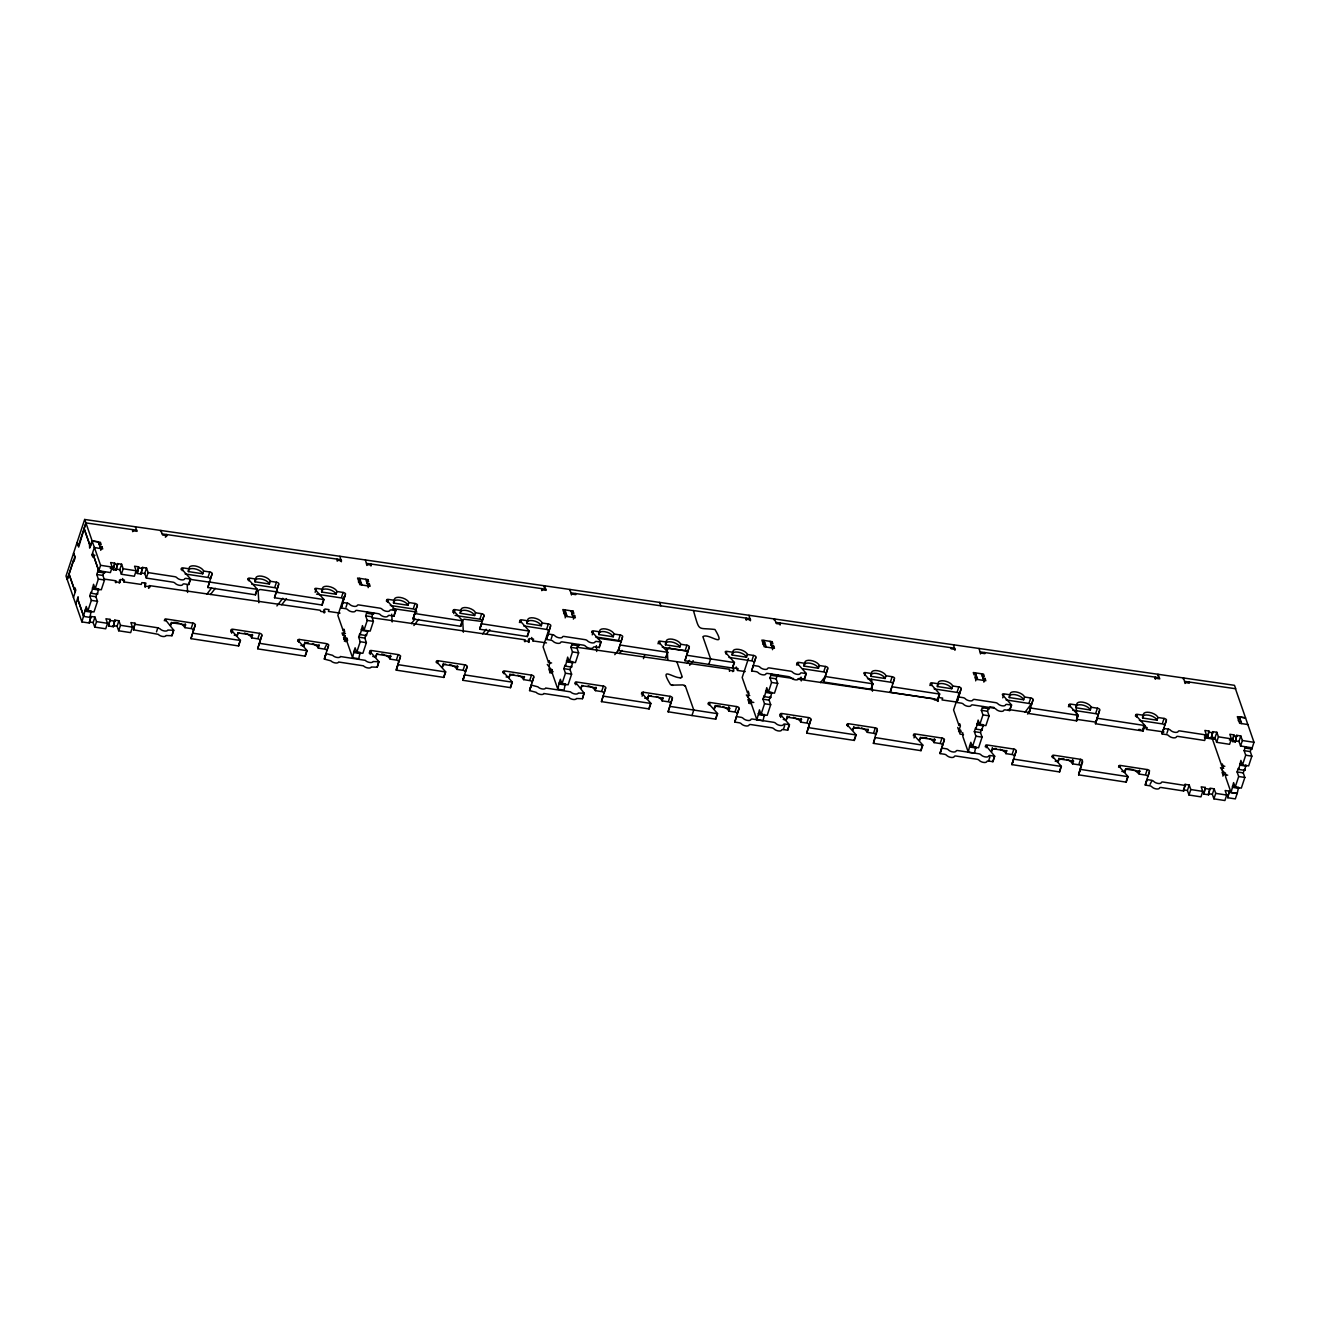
<?xml version="1.0" encoding="UTF-8"?>
<svg xmlns="http://www.w3.org/2000/svg" width="1320" height="1320" viewBox="0 0 1320 1320"><rect width="100%" height="100%" fill="white"/><g stroke="black" fill="none" stroke-linecap="round" stroke-linejoin="round"><path stroke-width="1.5" d="M1148.367 775.137L1149.555 770.781A2.178 1.023 18.2 0 0 1147.591 769.626L1120.168 765.418A2.178 1.023 18.2 0 0 1118.832 766.078L1127.841 776.325A2.178 1.023 18.2 0 1 1128.039 776.671L1126.241 782.149L1078.621 774.856L1082.433 760.106A2.195 1.023 18.2 0 0 1080.552 759.33L1053.871 755.221A2.195 1.023 18.2 0 0 1052.799 755.238L1051.908 756.97M303.93 644.506L303.947 645.909L300.861 645.43M442.497 665.775L442.513 667.161L443.322 664.076A7.573 3.547 18.2 0 1 443.305 663.366M192.935 632.115L195.079 625.482M257.664 648.565L261.756 635.712M278.602 584.595L274.51 597.448A2.178 1.023 18.2 0 0 274.543 597.745L322.162 605.055L323.961 599.577A2.178 1.023 18.2 0 0 323.763 599.247L314.787 589.182A2.178 1.023 18.2 0 1 316.437 588.357L322.591 589.297A7.607 3.564 18.2 0 1 328.399 586.41A7.607 3.564 18.2 0 1 336.963 591.509L343.117 592.449A2.178 1.023 18.2 0 1 345.576 593.901L341.187 607.678A2.178 1.023 18.2 0 0 341.203 607.992L345.543 608.652A2.178 1.023 18.2 0 1 347.341 609.361L348.529 610.401A4.356 2.03 18.2 0 0 355.113 611.408L355.658 610.632A2.178 1.023 18.2 0 1 357.142 610.434L378.114 613.652A2.178 1.023 18.2 0 1 379.929 614.361L381.1 615.4A4.356 2.03 18.2 0 0 387.684 616.407L388.245 615.631A2.178 1.023 18.2 0 1 389.73 615.433L394.053 616.093L395.868 610.615A2.195 1.023 18.2 0 0 395.653 610.269L386.694 600.22A2.178 1.023 18.2 0 1 388.344 599.395L394.498 600.336A7.607 3.564 18.2 0 1 400.29 597.448A7.607 3.564 18.2 0 1 408.87 602.547L415.024 603.487A2.178 1.023 18.2 0 1 417.466 604.939L413.374 617.793M274.543 597.745L278.899 583.671A2.178 1.023 18.2 0 0 276.457 582.219L270.303 581.279A7.607 3.564 18.2 0 0 261.723 576.18A7.607 3.564 18.2 0 0 255.931 579.067L249.777 578.127A2.178 1.023 18.2 0 0 248.111 578.952L247.813 579.86M400.323 656.981L396.231 669.834A2.161 1.006 18.2 0 0 396.264 670.147L443.866 677.44L445.681 671.962A2.178 1.023 18.2 0 0 445.483 671.632L436.507 661.567A2.128 0.99 18.2 0 1 436.507 661.171A2.211 1.039 18.2 0 1 438.19 660.742M396.528 668.91L400.62 656.057L399.366 654.967A2.178 1.023 18.2 0 0 398.178 654.605L371.498 650.512A2.178 1.023 18.2 0 0 370.161 650.628L369.237 653.169M417.169 605.847L413.077 618.701A2.195 1.023 18.2 0 0 413.111 619.014L460.73 626.323L462.528 620.845A2.178 1.023 18.2 0 0 462.33 620.515L453.354 610.451A2.178 1.023 18.2 0 1 455.004 609.625L461.159 610.566A7.607 3.564 18.2 0 1 466.966 607.678A7.607 3.564 18.2 0 1 475.53 612.777L481.684 613.717A2.178 1.023 18.2 0 1 484.143 615.169L479.754 628.93A2.178 1.023 18.2 0 0 479.77 629.244L527.389 636.553L529.188 631.076A2.178 1.023 18.2 0 0 528.99 630.745L520.014 620.68A2.178 1.023 18.2 0 1 521.681 619.856L527.835 620.796A7.607 3.564 18.2 0 1 533.626 617.909A7.607 3.564 18.2 0 1 542.207 623.007L548.361 623.947A2.178 1.023 18.2 0 1 550.803 625.399L546.711 638.253M462.891 680.064L467.296 666.286L466.406 665.395A2.178 1.023 18.2 0 0 464.838 664.834L438.157 660.742M533.659 677.44L529.567 690.294A2.161 1.006 18.2 0 0 529.601 690.607L536.118 692.323A4.356 2.046 18.2 0 0 540.523 694.435A4.356 2.046 18.2 0 0 543.856 693.511L568.706 697.323A4.356 2.046 18.2 0 0 573.094 699.435A4.356 2.046 18.2 0 0 576.444 698.511L582.433 698.709L584.248 693.231L575.388 682.126A2.178 1.023 18.2 0 1 576.724 682.011L603.405 686.103A2.178 1.023 18.2 0 1 604.593 686.466L605.847 687.555L601.458 701.316A2.161 1.006 18.2 0 0 601.491 701.63L649.11 708.939L650.909 703.461A2.178 1.023 18.2 0 0 650.711 703.131L641.735 693.066A2.128 0.99 18.2 0 1 641.735 692.67A2.211 1.039 18.2 0 1 643.417 692.241M532.01 682.737L533.957 676.516A2.178 1.023 18.2 0 0 532.29 675.262L504.834 670.972A2.195 1.023 18.2 0 0 503.167 671.797L502.87 672.721M550.506 626.307L546.414 639.16A2.178 1.023 18.2 0 0 546.447 639.474L550.77 640.134A2.178 1.023 18.2 0 1 552.585 640.86L553.756 641.883A4.356 2.03 18.2 0 0 560.34 642.906L560.901 642.13A2.178 1.023 18.2 0 1 562.386 641.916L583.357 645.15A2.178 1.023 18.2 0 1 585.552 646.206A4.356 2.03 18.2 0 0 589.957 648.318A4.356 2.03 18.2 0 0 593.29 647.394A2.178 1.023 18.2 0 1 594.957 646.915L599.296 647.592L601.095 642.114A2.178 1.023 18.2 0 0 600.897 641.767L591.921 631.719A2.178 1.023 18.2 0 1 593.571 630.894L599.742 631.834A7.607 3.564 18.2 0 1 605.534 628.947A7.607 3.564 18.2 0 1 614.097 634.029L620.251 634.986A2.178 1.023 18.2 0 1 622.71 636.438L618.321 650.199A2.178 1.023 18.2 0 0 618.337 650.512L665.957 657.822L667.755 652.344A2.178 1.023 18.2 0 0 667.557 651.997L658.581 641.949A2.178 1.023 18.2 0 1 660.247 641.124L666.402 642.064A7.607 3.564 18.2 0 1 672.193 639.177A7.607 3.564 18.2 0 1 680.773 644.259L686.928 645.216A2.178 1.023 18.2 0 1 689.37 646.668L685.014 660.742L732.616 668.052L734.432 662.574A2.178 1.023 18.2 0 0 734.233 662.227L725.257 652.179A2.178 1.023 18.2 0 1 726.908 651.354L733.062 652.294A7.607 3.564 18.2 0 1 738.87 649.407A7.607 3.564 18.2 0 1 747.433 654.489L753.588 655.446A2.178 1.023 18.2 0 1 756.046 656.898L751.658 670.659A2.178 1.023 18.2 0 0 751.674 670.972L756.013 671.632A2.178 1.023 18.2 0 1 758.208 672.688A4.356 2.03 18.2 0 0 762.597 674.801A4.356 2.03 18.2 0 0 765.946 673.876A2.178 1.023 18.2 0 1 767.613 673.414L788.584 676.632A2.178 1.023 18.2 0 1 790.779 677.688A4.356 2.03 18.2 0 0 795.184 679.8A4.356 2.03 18.2 0 0 798.534 678.876A2.178 1.023 18.2 0 1 800.201 678.414L804.523 679.074L806.338 673.612A2.178 1.023 18.2 0 0 806.124 673.266L797.164 663.201A2.178 1.023 18.2 0 1 798.814 662.376L804.969 663.333A7.607 3.564 18.2 0 1 810.76 660.445A7.607 3.564 18.2 0 1 819.34 665.528L825.495 666.468A2.178 1.023 18.2 0 1 827.937 667.937L823.581 682.011L871.2 689.304L872.999 683.842A2.178 1.023 18.2 0 0 872.8 683.496L863.824 673.431A2.178 1.023 18.2 0 1 865.474 672.606L871.629 673.563A7.607 3.564 18.2 0 1 877.437 670.676A7.607 3.564 18.2 0 1 886 675.757L892.155 676.698A2.178 1.023 18.2 0 1 894.614 678.166L890.224 691.928A2.178 1.023 18.2 0 0 890.241 692.241L937.86 699.551A2.178 1.023 18.2 0 0 937.662 699.204L939.163 694.634M668.135 711.546L672.226 698.709M689.073 647.576L684.981 660.429A2.178 1.023 18.2 0 0 685.014 660.742M810.793 719.961L806.702 732.814A2.178 1.023 18.2 0 0 806.734 733.128L854.337 740.438L856.152 734.959A2.178 1.023 18.2 0 0 855.954 734.613L846.978 724.564L847.572 723.739A2.195 1.023 18.2 0 1 848.628 723.739L875.308 727.832A2.195 1.023 18.2 0 1 877.222 728.623L873.394 743.358L921.014 750.667L922.812 745.189A2.178 1.023 18.2 0 0 922.614 744.843L913.638 734.794A2.195 1.023 18.2 0 1 914.941 733.92L942.364 738.128A2.161 1.006 18.2 0 1 944.427 739.513M806.734 733.128L811.09 719.053L809.837 717.948A2.195 1.023 18.2 0 0 808.648 717.601L781.968 713.51A2.161 1.006 18.2 0 0 780.417 713.757L779.707 716.149M827.64 668.844L823.548 681.697A2.178 1.023 18.2 0 0 823.581 682.011M944.13 740.421L940.038 753.274A2.178 1.023 18.2 0 0 940.071 753.588L944.394 754.248A2.178 1.023 18.2 0 1 946.589 755.304L947.38 755.997A4.339 2.03 18.2 0 0 953.964 757.004L954.327 756.492A2.178 1.023 18.2 0 1 955.993 756.03L976.965 759.247A2.178 1.023 18.2 0 1 979.176 760.303L979.951 760.996A4.339 2.03 18.2 0 0 986.535 762.003L986.914 761.491A2.178 1.023 18.2 0 1 988.581 761.029L992.904 761.706L994.719 756.228L985.66 745.255A2.161 1.006 18.2 0 1 987.178 744.991L1013.875 749.083A2.195 1.023 18.2 0 1 1015.064 749.446L1016.317 750.552L1011.928 764.313A2.178 1.023 18.2 0 0 1011.961 764.626L1059.58 771.936L1061.379 766.458A2.178 1.023 18.2 0 0 1061.181 766.111L1052.205 756.046M940.335 752.367L944.427 739.513M960.976 689.304L956.884 702.158A2.178 1.023 18.2 0 0 956.918 702.471L961.24 703.131A2.178 1.023 18.2 0 1 963.435 704.187A4.356 2.03 18.2 0 0 967.841 706.299A4.356 2.03 18.2 0 0 971.173 705.375A2.178 1.023 18.2 0 1 972.856 704.913L993.828 708.13A2.178 1.023 18.2 0 1 996.022 709.186A4.356 2.03 18.2 0 0 1000.428 711.298A4.356 2.03 18.2 0 0 1003.761 710.374A2.178 1.023 18.2 0 1 1005.428 709.912L1009.767 710.572L1011.566 705.094A2.178 1.023 18.2 0 0 1011.368 704.764L1002.391 694.699A2.178 1.023 18.2 0 1 1004.041 693.874L1010.212 694.815A7.607 3.564 18.2 0 1 1016.004 691.928A7.607 3.564 18.2 0 1 1024.568 697.026L1030.722 697.966A2.178 1.023 18.2 0 1 1033.18 699.418L1028.792 713.179A2.178 1.023 18.2 0 0 1028.808 713.493L1076.427 720.803L1078.226 715.324A2.178 1.023 18.2 0 0 1078.027 714.994L1069.051 704.929A2.178 1.023 18.2 0 1 1070.718 704.105L1076.872 705.045A7.607 3.564 18.2 0 1 1082.664 702.158A7.607 3.564 18.2 0 1 1091.244 707.256L1097.399 708.196A2.178 1.023 18.2 0 1 1099.841 709.648L1095.748 722.502M957.181 701.233L961.274 688.396A2.178 1.023 18.2 0 0 958.832 686.928L952.677 685.987A7.607 3.564 18.2 0 0 944.097 680.905A7.607 3.564 18.2 0 0 938.305 683.793L932.151 682.836A2.178 1.023 18.2 0 0 930.484 683.661L929.891 685.492M1082.697 761.689L1078.621 774.856M1099.543 710.572L1095.451 723.409A2.178 1.023 18.2 0 0 1095.484 723.723L1143.087 731.033L1144.902 725.554A2.178 1.023 18.2 0 0 1144.704 725.208L1135.728 715.159A2.178 1.023 18.2 0 1 1137.378 714.334L1143.532 715.275A7.607 3.564 18.2 0 1 1149.341 712.387A7.607 3.564 18.2 0 1 1157.904 717.469L1164.058 718.427A2.178 1.023 18.2 0 1 1166.5 719.879L1162.111 733.639A2.178 1.023 18.2 0 0 1162.145 733.953L1166.484 734.63A2.178 1.023 18.2 0 1 1168.282 735.339L1169.47 736.379A4.356 2.03 18.2 0 0 1176.054 737.385L1176.599 736.61A2.178 1.023 18.2 0 1 1178.083 736.411L1204.649 740.487L1206.447 735.009L1204.863 730.438L1208.972 731.082L1207.569 737.698L1211.331 738.276L1212.734 731.659L1216.842 732.286L1218.426 736.84L1216.628 742.318L1229.597 744.315L1231.395 738.837L1229.811 734.266L1233.903 734.91L1232.5 741.527L1235.272 741.939L1236.675 735.322L1240.784 735.949L1242.368 740.52L1240.569 745.998L1252.267 747.862L1251.871 749.083L1245.717 748.143L1245.321 747.005L1244.116 750.651L1245.7 755.205L1242.483 764.973L1248.638 765.913L1251.855 756.162L1250.271 751.591L1251.476 747.945L1251.871 749.083M1149.357 771.903L1145.265 784.756A2.178 1.023 18.2 0 0 1145.298 785.07L1150.248 785.879A2.178 1.023 18.2 0 1 1151.815 786.803L1152.607 787.479A4.356 2.03 18.2 0 0 1156.832 788.981A4.356 2.03 18.2 0 0 1159.554 787.974A2.178 1.023 18.2 0 1 1161.237 787.512L1183.693 790.977L1185.096 784.361L1189.205 784.987L1190.789 789.541L1188.99 795.019L1200.969 796.867L1202.767 791.389L1201.183 786.819L1205.275 787.446L1203.873 794.062L1208.625 794.805L1210.044 788.188L1214.152 788.815L1215.736 793.369L1213.921 798.847L1224.91 800.53L1226.709 795.053L1225.125 790.498L1229.234 791.125L1227.814 797.742L1235.339 798.897L1237.153 793.419L1229.63 792.264M668.135 711.777L691.961 715.522L693.775 710.044L685.393 686.119L682.968 684.915L671.632 685.146A2.178 1.023 18.2 0 1 670.428 684.469C657.525 663.349 676.648 681.4 682.259 676.979L676.83 661.683M1184.914 681.417L1235.751 688.76L1234.464 685.311L84.662 519.469L66 576.064L81.922 621.902L89.447 623.057L90.849 616.44L94.957 617.067L96.541 621.637L94.743 627.115L105.715 628.798L107.531 623.32L105.93 618.75L110.038 619.377L108.636 625.993L113.388 626.736L114.807 620.119L118.899 620.746L120.499 625.301L118.684 630.779L130.663 632.626L132.462 627.148L130.878 622.578L134.987 623.205L133.567 629.821L158.235 634.326A4.356 2.046 18.2 0 0 162.624 636.454A4.356 2.046 18.2 0 0 165.974 635.514L171.963 635.729L173.778 630.25L164.917 619.13A2.178 1.023 18.2 0 1 166.254 619.014L192.935 623.122A2.178 1.023 18.2 0 1 194.123 623.469L195.393 624.574L190.987 638.336A2.161 1.006 18.2 0 0 191.02 638.649L238.639 645.958L240.438 640.481A2.178 1.023 18.2 0 0 240.24 640.134L231.264 630.069A2.128 0.99 18.2 0 1 231.264 629.673A2.211 1.039 18.2 0 1 232.947 629.244L259.611 633.352A2.178 1.023 18.2 0 1 261.178 633.897L262.053 634.804L257.68 648.879L305.299 656.188L307.114 650.711A2.178 1.023 18.2 0 0 306.916 650.364L297.94 640.299A2.195 1.023 18.2 0 1 299.607 639.474M136.653 530.211L85.915 522.902L78.672 547.09L77.072 542.536L78.375 545.869L85.948 522.902L84.662 519.469M73.474 597.514L75.801 590.122L75.009 587.829L74.415 589.66L68.987 574.101M100.518 548.41L98.208 541.761L92.053 540.82L89.644 548.13L89.447 544.021L84.034 528.462M85.915 522.902L92.202 541.068L90.387 546.546L84.1 528.363M75.784 604.164L78.127 596.772L78.309 600.864L83.721 616.423L91.261 617.578M248.111 578.952L257.087 589.017A2.178 1.023 18.2 0 1 257.284 589.347L255.486 594.825L207.867 587.515A2.195 1.023 18.2 0 1 207.85 587.218L212.239 573.441A2.178 1.023 18.2 0 0 209.781 571.989L203.626 571.048A7.607 3.564 18.2 0 0 195.063 565.95A7.607 3.564 18.2 0 0 189.271 568.837L183.1 567.897A2.178 1.023 18.2 0 0 181.45 568.722L190.426 578.787A2.195 1.023 18.2 0 1 190.624 579.117L188.826 584.595L184.487 583.935A2.178 1.023 18.2 0 0 183.001 584.149L182.457 584.909A4.356 2.03 18.2 0 1 175.874 583.902L174.685 582.862A2.178 1.023 18.2 0 0 172.887 582.153L146.322 578.077L148.12 572.599L146.536 568.045L142.428 567.418L141.025 574.035L137.263 573.457L138.666 566.841L134.557 566.197L136.158 570.768L134.343 576.246L121.374 574.249L123.189 568.771L121.605 564.217L117.496 563.59L116.077 570.207L113.322 569.778L114.724 563.161L110.616 562.534L112.216 567.088L110.401 572.566L98.769 570.784L93.357 555.225L92.763 557.057L91.954 554.779L94.363 547.47L92.053 540.82M100.732 550.341L101.921 546.694L99.874 546.381M81.922 621.902L86.246 606.457L87.829 611.028L93.984 611.968L97.499 601.309L95.915 596.755L97.119 593.109L97.515 594.247L91.344 593.307L90.948 592.152L89.743 595.815L91.344 600.369L87.829 611.028M91.344 593.307L93.555 584.281L95.139 588.836L101.293 589.776L104.511 580.008L102.927 575.454L104.131 571.808L104.528 572.946L98.373 572.005L97.977 570.867L101.062 571.329M95.139 588.836L98.356 579.067L96.772 574.514L97.977 570.867M98.373 572.005L100.584 565.307L94.496 547.717M89.892 617.364L91.195 611.061L85.041 610.12M97.515 594.247L98.505 588.868L92.35 587.928M104.528 572.946L104.924 571.725M89.447 623.057L90.849 616.44M94.743 627.115L93.159 622.545L94.957 617.067M113.322 569.778L114.724 563.161M116.077 570.207L117.496 563.59M115.252 582.12L115.698 580.75L103.537 578.985M121.374 574.249L119.79 569.695L121.605 564.217M115.83 582.796L115.698 580.75M132.693 531.679L132.561 529.617M119.196 583.159L120.4 579.513L124.492 580.107L123.882 581.922L141.273 584.43L141.867 582.598L145.959 583.192L144.755 586.856M110.038 619.377L108.636 625.993M113.388 626.736L114.807 620.119M118.684 630.779L117.1 626.224L118.899 620.746M138.666 566.841L137.263 573.457M141.025 574.035L142.428 567.418M146.322 578.077L144.738 573.523L146.536 568.045M160.545 531.564L160.908 530.458L162.64 535.045L166.732 535.639L166.435 536.547M145.497 587.087L144.49 582.731M134.987 623.205L133.567 629.821M148.549 588.357L149.44 585.618L320.248 610.253L320.677 611.391L324.769 611.985L324.472 612.892M165.396 537.223L166.304 534.485L166.732 535.639M149.572 587.664L149.44 585.618M156.486 631.9L157.839 627.792L160.033 628.848A4.356 2.046 18.2 0 0 164.439 630.976A4.356 2.046 18.2 0 0 167.772 630.053L173.778 630.25M164.307 620.763L164.604 619.839M181.154 569.63L181.45 568.722M165.66 620.845L165.957 619.938M182.209 570.636L182.804 568.804M171.418 622.347A7.59 3.547 18.2 0 0 171.517 622.71L170.61 625.449A7.607 3.564 18.2 0 1 179.124 623.238M203.626 571.048L202.736 573.788L188.364 571.577L189.271 568.837M173.267 630.812L171.963 635.729M190.13 579.694L188.628 584.265A2.195 1.023 18.2 0 1 188.826 584.595M193.578 630.053L192.324 628.947A2.178 1.023 18.2 0 0 191.136 628.584L184.965 627.643L185.212 623.766M191.433 627.677L192.935 623.122M208.279 576.559L209.781 571.989M211.942 574.365L210.424 578.919A2.178 1.023 18.2 0 0 207.982 577.467L185.113 573.969M191.02 638.649L192.802 632.857A2.161 1.006 18.2 0 0 192.835 633.171L240.438 640.481M207.867 587.515L209.649 581.74A2.195 1.023 18.2 0 0 209.682 582.054L257.284 589.347M230.67 631.9L231.264 630.069M231.627 633.204L232.617 630.168M248.87 580.866L249.48 579.034M234.201 635.201L237.27 635.679L238.078 632.577M270.303 581.279L269.396 584.017L255.024 581.807L255.931 579.067M239.943 641.041L238.441 645.612A2.178 1.023 18.2 0 1 238.639 645.958M256.789 589.924L255.288 594.495A2.178 1.023 18.2 0 1 255.486 594.825M260.254 640.283L259.363 639.375A2.178 1.023 18.2 0 0 257.796 638.831L251.641 637.873L252.549 635.135A7.623 3.564 18.2 0 0 252.169 634.392M258.093 637.906L259.611 633.352M274.956 586.789L276.457 582.219M297.627 641.223L297.94 640.299M298.683 642.213L299.293 640.398M315.134 592.317L316.14 589.264M303.947 645.909L304.837 643.17A7.623 3.564 18.2 0 1 304.738 642.114M336.963 591.509L336.055 594.247L321.7 592.036L322.591 589.297M306.603 651.271L305.101 655.842A2.178 1.023 18.2 0 1 305.299 656.188M323.466 600.154L321.948 604.725A2.178 1.023 18.2 0 1 322.162 605.055M337.227 561.182L337.095 559.119M323.746 612.661L324.951 609.015L329.026 609.609L328.433 611.424L340.015 613.107M341.319 561.775L339.9 556.281M328.416 645.942L326.914 650.512A2.178 1.023 18.2 0 0 325.248 649.242L318.301 648.104L319.209 645.364A7.623 3.564 18.2 0 0 319.06 645.001M324.769 648.136L327.046 643.764A2.178 1.023 18.2 0 1 328.729 645.034L324.324 658.795A2.161 1.006 18.2 0 0 324.357 659.109L330.891 660.825A4.356 2.046 18.2 0 0 335.28 662.937A4.356 2.046 18.2 0 0 338.629 662.013L363.462 665.824A4.356 2.046 18.2 0 0 367.867 667.937A4.356 2.046 18.2 0 0 371.217 667.012L377.207 667.211L379.005 661.732L369.831 651.337M341.616 597.019L343.117 592.449M344.14 596.426L337.87 615.45L343.299 631.01L343.893 629.178L344.685 631.455L343.48 635.101M324.637 657.888L326.139 653.317A2.161 1.006 18.2 0 0 326.155 653.631L324.357 659.109M341.484 606.755L342.986 602.201A2.178 1.023 18.2 0 0 343.018 602.514L341.203 607.992M345.262 594.825L343.761 599.379A2.178 1.023 18.2 0 0 341.319 597.927L316.536 594.132M345.988 607.283L347.341 603.174A2.178 1.023 18.2 0 1 349.14 603.884L350.328 604.923A4.356 2.03 18.2 0 0 356.911 605.929L357.472 605.154A2.178 1.023 18.2 0 1 358.957 604.956L379.929 608.173A2.178 1.023 18.2 0 1 381.727 608.883L382.915 609.922A4.356 2.03 18.2 0 0 389.499 610.929L390.043 610.154A2.178 1.023 18.2 0 1 391.528 609.956L395.868 610.615M358.413 582.005L359.617 578.358L361.927 585.007M366.877 565.455L365.459 559.977M343.678 639.21L344.883 635.563L342.837 635.25L342.028 632.973L345.46 633.485M344.404 641.305L345.609 637.642L344.883 635.563M345.807 641.751L347.012 638.105L347.193 642.213L352.605 657.772L358.776 658.713L360.079 652.393L353.925 651.453L355.129 647.807L356.713 652.361L362.868 653.301L366.382 642.659L364.798 638.088L366.003 634.441L366.399 635.58L360.228 634.639L359.832 633.501L358.627 637.147L360.228 641.718L356.713 652.361M370.969 566.049L370.837 563.986M366.613 583.275L367.818 579.612L357.555 578.044L358.363 580.321L360.409 580.635M368.148 587.647L369.352 583.985L367.29 583.671M360.228 634.639L362.439 625.614L364.023 630.168L370.177 631.125L373.395 621.357L371.811 616.786L373.015 613.14L373.411 614.279L367.257 613.338L366.861 612.199L365.656 615.846L367.24 620.416L364.023 630.168M352.605 657.772L353.925 651.453M367.257 613.338L367.653 612.117M366.399 635.58L367.785 631.356L361.63 630.399M373.411 614.279L373.808 613.058M386.38 601.128L386.694 600.22M370.194 654.472L371.184 651.42M387.436 602.135L388.047 600.303M372.768 656.469L375.837 656.931L376.745 654.192A7.59 3.547 18.2 0 1 376.645 653.845M408.87 602.547L407.962 605.286L393.591 603.075L394.498 600.336M378.51 662.31L377.207 667.211M395.356 611.193L393.855 615.747A2.195 1.023 18.2 0 1 394.053 616.093M398.822 661.534L397.551 660.445A2.178 1.023 18.2 0 0 396.363 660.082L390.209 659.142L390.456 655.264M396.66 659.175L398.178 654.605M413.523 608.058L415.024 603.487M396.264 670.147L398.062 664.669A2.161 1.006 18.2 0 1 398.029 664.356M413.111 619.014L414.909 613.536A2.195 1.023 18.2 0 1 414.892 613.222M436.21 662.475L436.507 661.567M452.76 612.265L453.354 610.451M437.25 663.481L437.861 661.666M453.701 613.586L454.707 610.533M475.53 612.777L474.622 615.516L460.267 613.305L461.159 610.566M445.17 672.54L443.668 677.111A2.178 1.023 18.2 0 1 443.866 677.44M462.033 621.423L460.515 625.977A2.178 1.023 18.2 0 1 460.73 626.323M466.983 667.211L465.481 671.764L464.607 670.873A2.178 1.023 18.2 0 0 463.039 670.312L456.885 669.372L457.776 666.633L443.421 664.422M463.337 669.405L464.838 664.834M480.183 618.288L481.684 613.717M463.188 679.14L464.706 674.586M480.051 628.023L481.553 623.452A2.178 1.023 18.2 0 0 481.585 623.766L479.77 629.244M483.846 616.077L482.328 620.647A2.178 1.023 18.2 0 0 479.886 619.195L455.103 615.4M462.924 680.378L464.722 674.899L512.341 682.192L510.543 687.67L462.907 680.295M519.42 622.512L520.014 620.68M503.927 673.712L504.52 671.896M520.773 622.594L521.384 620.763M506.105 676.929L509.173 677.391L510.081 674.652A7.623 3.564 18.2 0 1 509.949 673.959M542.207 623.007L541.299 625.746L526.928 623.535L527.835 620.796M524.337 641.124L524.783 639.755L372.289 617.76M524.914 641.817L524.783 639.755M541.778 590.683L541.645 588.637M511.846 682.77L510.345 687.34A2.178 1.023 18.2 0 1 510.543 687.67M528.693 631.653L527.191 636.207A2.178 1.023 18.2 0 1 527.389 636.553M543.972 587.153L544.434 585.783L546.166 590.37L542.074 589.776M528.28 642.163L529.485 638.517L533.577 639.111L532.966 640.926L546.496 642.889M529.006 642.394L528.445 639.193M532.158 681.994A2.178 1.023 18.2 0 0 530.475 680.74L523.545 679.602L524.452 676.863A7.623 3.564 18.2 0 0 524.304 676.5M529.996 679.635L531.514 675.064M546.86 628.518L548.361 623.947M548.757 629.821L543.114 646.932L548.526 662.491L551.611 662.97M529.864 689.37L531.366 684.816A2.161 1.006 18.2 0 0 531.399 685.13L529.601 690.607M546.447 639.474L548.245 633.996A2.178 1.023 18.2 0 1 548.212 633.683M551.215 638.781L552.568 634.672A2.178 1.023 18.2 0 1 554.384 635.382L555.571 636.405A4.356 2.03 18.2 0 0 562.155 637.428L562.699 636.653A2.178 1.023 18.2 0 1 564.184 636.454L585.156 639.672A2.178 1.023 18.2 0 1 587.351 640.728A4.356 2.03 18.2 0 0 591.756 642.84A4.356 2.03 18.2 0 0 595.089 641.916A2.178 1.023 18.2 0 1 596.772 641.454L601.095 642.114M569.63 590.568L569.992 589.479L571.428 594.973M563.64 613.503L564.844 609.856L567.171 616.506M548.526 662.491L549.136 660.677L549.928 662.953L548.724 666.6M565.174 617.875L566.379 614.229L564.316 613.915L565.108 616.192L575.371 617.76L574.58 615.483L572.534 615.169M549.648 672.804L550.852 669.141L547.272 664.455M551.034 673.249L552.238 669.603L552.437 673.712L557.848 689.255L564.003 690.212L565.307 683.892L559.152 682.952L560.356 679.288L561.94 683.859L568.111 684.799L571.61 674.157L570.025 669.587L571.23 665.94L571.626 667.078L565.471 666.138L565.076 664.999L563.871 668.646L565.455 673.2L561.94 683.859M571.857 614.757L573.062 611.111L562.798 609.543L563.59 611.82L565.636 612.134M573.375 619.13L574.58 615.483M565.471 666.138L567.666 657.112L569.266 661.666L575.421 662.607L578.639 652.856L577.054 648.285L578.259 644.638L578.655 645.777L572.484 644.837L572.088 643.698L570.884 647.344L572.484 651.898L569.266 661.666M557.848 689.255L559.152 682.952M572.484 644.837L572.896 643.615M571.626 667.078L572.632 661.699L566.462 660.759M578.655 645.777L579.051 644.556M574.761 683.743L575.074 682.836M591.624 632.626L591.921 631.719M575.817 684.75L576.428 682.918M592.267 634.837L593.274 631.802M581.889 685.344A7.59 3.547 18.2 0 0 581.988 685.69L581.081 688.429A7.607 3.564 18.2 0 1 581.064 687.043M614.097 634.029L613.206 636.768L598.834 634.573L599.742 631.834M583.737 693.808L582.433 698.709M600.6 642.691L599.098 647.245A2.178 1.023 18.2 0 1 599.296 647.592M605.55 688.462L604.048 693.033L602.794 691.944A2.178 1.023 18.2 0 0 601.606 691.581L595.435 690.64L595.98 687.159M601.904 690.673L603.405 686.103M618.75 639.54L620.251 634.986M601.491 701.63L603.273 695.838A2.161 1.006 18.2 0 0 603.289 696.152L650.909 703.461M618.337 650.512L620.119 644.721A2.178 1.023 18.2 0 0 620.153 645.034L667.755 652.344M622.413 637.345L620.895 641.916A2.178 1.023 18.2 0 0 618.453 640.464L595.584 636.949M643.451 658.647L644.688 654.868M641.438 693.973L641.735 693.066M657.987 643.764L658.581 641.949M642.097 696.201L643.087 693.148M659.34 643.863L659.951 642.031M644.671 698.181L647.74 698.659L648.549 695.574A7.573 3.547 18.2 0 1 648.549 694.864M680.773 644.259L679.866 646.998L665.494 644.803L666.402 642.064M650.413 704.038L648.912 708.609A2.178 1.023 18.2 0 1 649.11 708.939M667.26 652.921L665.759 657.476A2.178 1.023 18.2 0 1 665.957 657.822M670.725 703.263L669.834 702.372A2.178 1.023 18.2 0 0 668.266 701.811L662.112 700.87L663.019 698.131L648.648 695.92M668.563 700.904L670.082 696.333A2.178 1.023 18.2 0 1 671.649 696.894L672.523 697.785L668.151 711.86M685.427 649.77L686.928 645.216M708.823 664.389L710.622 658.911L702.884 636.702C708.246 632.247 727.369 650.183 714.962 629.491C696.828 627.346 700.029 632.643 693.412 610.516M708.097 704.203L708.411 703.296A2.195 1.023 18.2 0 1 709.714 702.421L737.121 706.645A2.161 1.006 18.2 0 1 739.183 708.015L734.794 721.776A2.178 1.023 18.2 0 0 734.827 722.089L739.15 722.766A2.178 1.023 18.2 0 1 741.361 723.822L742.137 724.498A4.339 2.03 18.2 0 0 748.72 725.521L749.1 725.01A2.178 1.023 18.2 0 1 750.766 724.548L771.738 727.765A2.178 1.023 18.2 0 1 773.933 728.821L774.724 729.498A4.339 2.03 18.2 0 0 781.308 730.521L781.671 730.01A2.178 1.023 18.2 0 1 783.354 729.547L787.677 730.207L789.476 724.73L780.302 714.334M709.154 705.21L709.764 703.379M726.016 654.093L726.611 652.261M715.176 705.441A7.656 3.58 18.2 0 0 715.308 706.15L714.417 708.889A7.607 3.564 18.2 0 1 716.496 706.052L720.208 706.002M747.433 654.489L746.526 657.228L732.171 655.034L733.062 652.294M745.734 619.509L746.179 618.139L746.311 620.185M729.465 671.319L729.333 669.256L576.889 647.262M717.073 714.268L715.572 718.839A2.178 1.023 18.2 0 1 715.77 719.169L691.961 715.522M733.936 663.152L732.418 667.706A2.178 1.023 18.2 0 1 732.616 668.052M715.77 719.169L717.585 713.691A2.178 1.023 18.2 0 0 717.387 713.361L708.411 703.296M732.814 671.665L734.019 668.019L738.111 668.613L737.517 670.444L745.239 671.55M750.404 620.779L748.985 615.285M738.886 708.939L737.385 713.493A2.161 1.006 18.2 0 0 735.322 712.123L728.772 711.101L729.679 708.361A7.656 3.58 18.2 0 0 729.531 707.998M748.457 658.465L742.186 677.49L747.598 693.049L748.209 691.218L749.001 693.495L747.796 697.158M735.24 711.134L736.741 706.563M752.087 660L753.588 655.446M755.733 657.805L754.231 662.376A2.178 1.023 18.2 0 0 751.789 660.924L728.92 657.409M734.827 722.089L736.61 716.298A2.178 1.023 18.2 0 0 736.626 716.611L740.965 717.288A2.178 1.023 18.2 0 1 743.16 718.344L743.952 719.02A4.339 2.03 18.2 0 0 750.535 720.043L750.898 719.532A2.178 1.023 18.2 0 1 752.565 719.07L773.536 722.287A2.178 1.023 18.2 0 1 775.747 723.343L776.523 724.02A4.339 2.03 18.2 0 0 783.106 725.043L783.486 724.531A2.178 1.023 18.2 0 1 785.153 724.069L789.476 724.73M751.674 670.972L753.456 665.181A2.178 1.023 18.2 0 0 753.489 665.494L757.812 666.154A2.178 1.023 18.2 0 1 760.006 667.211A4.356 2.03 18.2 0 0 764.412 669.322A4.356 2.03 18.2 0 0 767.745 668.398A2.178 1.023 18.2 0 1 769.428 667.937L790.399 671.154A2.178 1.023 18.2 0 1 792.594 672.21A4.356 2.03 18.2 0 0 796.999 674.322A4.356 2.03 18.2 0 0 800.332 673.398A2.178 1.023 18.2 0 1 801.999 672.936L806.338 673.612M762.729 644.061L763.933 640.398L766.243 647.047M774.18 620.07L774.543 618.981L776.275 623.552L780.351 624.145L780.054 625.053M748.72 703.345L749.925 699.699L746.344 695.013L749.777 695.541M750.106 703.791L751.311 700.144L751.509 704.253L756.921 719.812L763.076 720.753L764.395 714.433M770.929 645.315L772.134 641.668L761.871 640.084L762.663 642.361L764.726 642.675M772.464 649.688L773.652 646.024L771.606 645.711M756.921 719.812L759.445 709.846L761.029 714.4L767.184 715.341L770.698 704.698L769.098 700.144L770.303 696.481L770.698 697.62L764.544 696.679L764.148 695.541L762.943 699.188L764.544 703.758L761.029 714.4M764.544 696.679L766.755 687.654L768.339 692.224L774.493 693.165L777.711 683.397L776.127 678.843L777.332 675.18L777.727 676.318L771.573 675.378L771.177 674.239L769.972 677.886L771.557 682.457L768.339 692.224M771.573 675.378L771.969 674.157M770.698 697.62L771.705 692.257M777.727 676.318L778.123 675.114M796.554 665.033L797.164 663.201M780.664 717.453L781.654 714.417M797.907 665.115L798.517 663.3M783.354 729.547L784.707 725.439M783.238 719.449L786.308 719.928L787.215 717.189A7.623 3.564 18.2 0 1 787.116 716.133M819.34 665.528L818.433 668.266L804.061 666.072L804.969 663.333M788.981 725.307L787.677 730.207M805.827 674.173L804.326 678.744A2.178 1.023 18.2 0 1 804.523 679.074M809.292 724.531L808.021 723.426A2.195 1.023 18.2 0 0 806.833 723.079L800.679 722.122L801.421 719.02A7.623 3.564 18.2 0 0 801.24 718.658M807.13 722.155L808.648 717.601M823.993 671.038L825.495 666.468M846.681 725.472L846.978 724.564M847.72 726.478L848.331 724.647M864.583 675.345L865.178 673.53M853.743 726.709A7.639 3.58 18.2 0 0 853.793 727.056L852.984 730.158A7.557 3.531 18.2 0 1 853.397 728.145L858.775 727.27M886 675.757L885.093 678.496L870.738 676.302L871.629 673.563M855.641 735.537L854.139 740.091A2.178 1.023 18.2 0 1 854.337 740.438M872.503 684.404L870.986 688.974A2.178 1.023 18.2 0 1 871.2 689.304M877.453 730.191L875.952 734.761L875.407 734.085A2.195 1.023 18.2 0 0 873.51 733.309L867.355 732.352L868.246 729.63A7.639 3.58 18.2 0 0 868.131 729.267M873.807 732.385L875.308 727.832M890.653 681.268L892.155 676.698M894.316 679.074L892.798 683.644A2.178 1.023 18.2 0 0 890.356 682.176L867.487 678.678M873.394 743.358L875.176 737.566L922.812 745.189M890.241 692.241L892.023 686.449A2.178 1.023 18.2 0 0 892.056 686.763L939.659 694.072L937.365 701.184M913.341 735.702L913.638 734.794M913.984 737.913L914.991 734.877M931.243 685.575L931.837 683.76M920.452 737.286A7.656 3.58 18.2 0 0 920.551 737.649L919.644 740.388A7.607 3.564 18.2 0 1 921.739 737.55L926.772 737.764M952.677 685.987L951.769 688.726L937.398 686.532L938.305 683.793M922.317 745.767L920.816 750.321A2.178 1.023 18.2 0 1 921.014 750.667M938.091 701.415L937.959 699.352M954.938 650.281L953.518 644.787M942.612 744.975A2.161 1.006 18.2 0 0 940.549 743.606L934.016 742.599L934.923 739.86A7.656 3.58 18.2 0 0 934.329 738.721M940.467 742.615L941.985 738.061M957.33 691.498L958.832 686.928M959.227 692.818L953.584 709.929L958.996 725.488L959.607 723.657L960.399 725.934L958.584 731.412M940.071 753.588L941.87 748.11A2.178 1.023 18.2 0 1 941.836 747.796M956.918 702.471L958.716 696.993A2.178 1.023 18.2 0 1 958.683 696.679M980.512 653.977L979.077 648.483M975.645 680.856L976.849 677.209L974.787 676.896L975.579 679.173L985.842 680.757L985.05 678.463L983.004 678.15M983.845 682.126L985.05 678.463M969.622 745.932L975.777 746.872L974.473 753.192L968.319 752.251L969.622 745.932L970.827 742.285L972.411 746.839L978.582 747.78L982.08 737.137L980.496 732.583L981.701 728.92L982.096 730.059L975.942 729.118L975.546 727.98L974.341 731.626L975.925 736.197L972.411 746.839M975.942 729.118L978.136 720.093L979.737 724.663L985.891 725.604L989.109 715.836L987.525 711.282L988.73 707.619L989.125 708.757L982.954 707.817L982.558 706.678L981.354 710.325L982.954 714.895L979.737 724.663M982.954 707.817L983.367 706.596M982.096 730.059L983.103 724.696L976.932 723.756M989.125 708.757L989.522 707.553M985.231 746.74L985.545 745.816M986.287 747.731L986.898 745.915M1002.738 697.834L1003.745 694.782M992.343 747.631A7.623 3.564 18.2 0 0 992.442 748.688L991.551 751.427L992.673 748.918L996.055 748.39M1024.568 697.026L1023.66 699.765L1009.305 697.554L1010.212 694.815M988.581 761.029L989.934 756.921M994.224 756.789L992.904 761.706M1011.07 705.672L1009.569 710.242A2.178 1.023 18.2 0 1 1009.767 710.572M1016.02 751.459L1014.519 756.03L1013.265 754.924A2.195 1.023 18.2 0 0 1012.077 754.561L1005.906 753.621L1006.665 750.519M1012.374 753.654L1013.875 749.083M1029.22 702.537L1030.722 697.966M1012.242 763.389L1013.743 758.835A2.178 1.023 18.2 0 0 1013.76 759.148L1011.961 764.626M1029.089 712.272L1030.59 707.702A2.178 1.023 18.2 0 0 1030.623 708.015L1028.808 713.493M1032.883 700.342L1031.366 704.896A2.178 1.023 18.2 0 0 1028.924 703.444L1006.054 699.93M1068.457 706.761L1069.051 704.929M1052.964 757.96L1053.558 756.145M1069.811 706.843L1070.421 705.012M1055.142 761.178L1058.211 761.656L1059.02 758.554A7.639 3.58 18.2 0 1 1058.986 758.208M1091.244 707.256L1090.336 709.995L1075.965 707.784L1076.872 705.045M1060.884 767.019L1059.382 771.589A2.178 1.023 18.2 0 1 1059.58 771.936M1077.73 715.902L1076.229 720.472A2.178 1.023 18.2 0 1 1076.427 720.803M1080.651 765.583A2.195 1.023 18.2 0 0 1078.737 764.791L1072.582 763.851L1073.49 761.112A7.639 3.58 18.2 0 0 1072.5 759.577M1079.034 763.884L1080.552 759.33M1095.897 712.767L1097.399 708.196M1078.902 773.619L1080.403 769.065M1095.484 723.723L1097.283 718.245A2.178 1.023 18.2 0 1 1097.25 717.932M1118.568 767.184L1118.865 766.277M1135.414 716.067L1135.728 715.159M1119.921 767.283L1120.234 766.359M1136.47 717.073L1137.081 715.242M1154.818 678.513L1155.264 677.143L1155.396 679.206M1121.802 771.391L1124.888 771.87L1125.696 768.784M1157.904 717.469L1156.996 720.208L1142.625 718.014L1143.532 715.275M1157.607 675.675L1158.053 674.305L1159.785 678.876L1155.693 678.282M1127.544 777.249L1126.043 781.803A2.178 1.023 18.2 0 1 1126.241 782.149M1144.39 726.132L1142.889 730.686A2.178 1.023 18.2 0 1 1143.087 731.033M1163.976 731.957L1146.601 729.448L1147.195 727.617L1143.103 727.023M1147.855 776.473L1147.74 776.259A2.178 1.023 18.2 0 0 1145.776 775.104L1139.243 774.081L1139.49 770.203M1145.71 774.114L1147.212 769.543M1162.557 722.981L1164.058 718.427M1145.562 783.849L1147.08 779.279A2.178 1.023 18.2 0 0 1147.097 779.592L1145.298 785.07M1162.425 732.732L1163.926 728.161A2.178 1.023 18.2 0 0 1163.943 728.475L1162.145 733.953M1166.203 720.786L1164.702 725.356A2.178 1.023 18.2 0 0 1162.26 723.904L1139.391 720.39M1183.264 679.074L1183.628 677.985L1185.046 683.48M1150.066 784.361L1152.046 780.4A2.178 1.023 18.2 0 1 1153.63 781.324L1154.422 782.001A4.356 2.03 18.2 0 0 1158.63 783.502A4.356 2.03 18.2 0 0 1161.369 782.512A2.178 1.023 18.2 0 1 1163.035 782.034L1185.492 785.499M1166.929 733.26L1168.282 729.152A2.178 1.023 18.2 0 1 1170.081 729.861L1171.269 730.9A4.356 2.03 18.2 0 0 1177.852 731.907L1178.414 731.131A2.178 1.023 18.2 0 1 1179.899 730.933L1206.447 735.009M1183.693 790.977L1185.096 784.361M1188.99 795.019L1187.406 790.465L1189.205 784.987M1207.569 737.698L1208.972 731.082M1211.331 738.276L1212.734 731.659M1216.628 742.318L1215.027 737.764L1216.842 732.286M1205.275 787.446L1203.873 794.062M1208.625 794.805L1209.433 790.004M1213.921 798.847L1212.337 794.293L1214.152 788.815M1224.828 766.277L1221.743 765.798L1222.353 763.983L1223.145 766.26L1221.94 769.906M1238.193 720.621L1239.397 716.958L1245.552 717.898L1254 742.302L1252.201 747.78M1232.5 741.527L1233.903 734.91M1222.864 776.111L1224.069 772.447L1220.488 767.761L1223.772 768.273M1235.272 741.939L1236.675 735.322M1240.569 745.998L1238.985 741.428L1240.784 735.949M1229.234 791.125L1227.814 797.742M1238.539 787.198L1237.219 793.518L1231.065 792.561L1233.589 782.611L1235.173 787.165L1241.328 788.106L1244.842 777.463L1243.242 772.893L1244.447 769.246L1244.842 770.385L1238.688 769.444L1238.292 768.306L1237.087 771.952L1238.688 776.506L1235.173 787.165M1238.688 769.444L1240.899 760.419L1242.483 764.973M1245.717 748.143L1246.113 746.922M1244.842 770.385L1245.849 765.006M206.893 594.132L211.612 587.961M210.54 594.479L215.259 588.324M276.92 605.946L282.81 598.24M281.754 604.758L286.473 598.587M411.427 623.634L414.975 619.014M413.902 625.531L418.621 619.361M482.641 633.897L486.172 629.277M486.288 634.26L489.819 629.64M614.79 654.67L619.509 648.516M619.624 653.499L621.984 650.413M687.176 663.415L689.535 660.33M689.65 665.296L693.198 660.677M820.512 682.638L825.231 676.483M1025.062 712.14L1032.124 702.9M1027.537 714.037L1029.88 710.968M1125.3 769.873L1128.138 768.867M392.502 609.114L392.914 608.933A2.128 1.766 -20.7 0 1 394.119 608.784L416.922 612.084M789.558 716.909L786.72 717.915L786.308 719.928M673.052 685.41L671.632 685.146M1064.003 758.769L1058.623 759.643A7.557 3.531 18.2 0 0 1058.211 761.656M1129.392 768.851L1133.418 769.676M680.955 677.837L679.998 677.671M162.212 533.907L341.187 559.713M366.762 563.409L545.737 589.215M571.296 592.911L750.271 618.717M775.83 622.413L954.805 648.236M980.38 651.915L1159.356 677.737M132.99 530.772L137.082 531.349L135.35 526.779M337.524 560.274L341.616 560.868M367.191 564.547L371.266 565.141M571.725 594.049L575.817 594.643L575.388 593.505M746.608 619.278L750.701 619.872M955.251 649.374L951.159 648.78L950.73 647.641M980.809 653.053L984.901 653.647L984.472 652.509M1185.36 682.572L1189.436 683.149L1189.006 682.011M189.585 579.282L210.474 582.302M277.876 592.02L260.799 589.562A2.128 1.766 -20.7 0 0 259.578 589.693A2.161 1.782 -20.7 0 0 258.505 590.436A2.195 1.815 -20.7 0 0 258.142 591.096L258.835 602.729M482.427 621.522L464.112 619.195A2.145 1.766 -20.7 0 0 463.056 619.938A2.195 1.815 -20.7 0 0 462.677 620.598L463.369 632.231M621.456 641.586L598.669 638.303A2.112 1.749 -20.7 0 0 597.448 638.434M686.961 651.024L669.867 648.565A2.178 1.798 -20.7 0 0 667.227 650.1L667.804 659.802M938.57 697.521L942.661 698.115L942.051 699.946L955.581 701.893M777.315 676.17L793.567 678.529M797.643 679.107L933.867 698.759L934.296 699.913L938.388 700.491M989.983 706.86L994.043 707.438M1008.282 709.5L1028.61 712.42M1077.417 719.466L1095.716 722.106M1204.45 737.797L1214.548 739.249M116.143 581.889L120.219 582.483L119.361 580.189M145.794 586.163L149.886 586.756M525.212 640.893L529.303 641.487M729.762 670.395L733.854 670.989L733.425 669.851M1138.847 729.415L1140.892 729.712M366.564 581.576L368.626 581.905L367.818 579.612M571.808 613.074L573.854 613.387L573.062 611.111M770.88 643.632L772.926 643.945L772.134 641.668M976.107 675.114L974.061 674.801L973.269 672.523L983.532 674.107L984.324 676.385L982.278 676.071M92.202 541.068L100.403 542.322L101.194 544.615L99.148 544.285M361.135 582.731L359.089 582.417L359.882 584.694L370.144 586.261L369.352 583.985M765.452 644.77L763.405 644.457L764.197 646.734L774.46 648.318L773.652 646.024M1240.173 719.235L1238.127 718.921L1237.335 716.644L1245.552 717.898L1235.438 688.71M1240.899 721.331L1238.853 721.017L1239.645 723.294L1247.862 724.548M94.363 547.47L102.729 548.971L101.921 546.694M91.954 554.779L95.04 555.241M251.773 584.199L274.642 587.697A2.178 1.023 18.2 0 1 277.101 589.149M390.34 605.451L413.209 608.965A2.178 1.023 18.2 0 1 415.668 610.417M523.677 625.911L546.546 629.426A2.178 1.023 18.2 0 1 549.005 630.878M662.244 647.179L685.113 650.694A2.178 1.023 18.2 0 1 687.571 652.146M802.725 668.729L823.68 671.946A2.178 1.023 18.2 0 1 826.138 673.414M934.147 688.908L957.016 692.406A2.178 1.023 18.2 0 1 959.475 693.874M1072.715 710.16L1095.583 713.674A2.178 1.023 18.2 0 1 1098.042 715.126M115.12 564.3L117.892 564.729M139.062 567.98L142.824 568.557M1209.368 732.22L1213.13 732.798M1234.315 736.048L1237.071 736.461M100.584 565.307L112.216 567.088M123.189 568.771L136.158 570.768M148.12 572.599L174.685 576.675A2.178 1.023 18.2 0 1 176.5 577.385L177.672 578.424A4.356 2.03 18.2 0 0 184.255 579.431L184.816 578.671A2.178 1.023 18.2 0 1 186.301 578.457L190.624 579.117M323.961 599.577L276.342 592.284A2.178 1.023 18.2 0 1 276.325 591.97M343.018 602.514L347.341 603.174M414.909 613.536L462.528 620.845M481.585 623.766L529.188 631.076M548.245 633.996L552.568 634.672M734.432 662.574L686.812 655.264A2.178 1.023 18.2 0 1 686.796 654.951M872.999 683.842L825.38 676.533A2.178 1.023 18.2 0 1 825.363 676.219M958.716 696.993L963.039 697.653A2.178 1.023 18.2 0 1 965.25 698.709A4.356 2.03 18.2 0 0 969.639 700.821A4.356 2.03 18.2 0 0 972.989 699.897A2.178 1.023 18.2 0 1 974.655 699.435L995.626 702.653A2.178 1.023 18.2 0 1 997.821 703.708A4.356 2.03 18.2 0 0 1002.226 705.82A4.356 2.03 18.2 0 0 1005.559 704.896A2.178 1.023 18.2 0 1 1007.243 704.434L1011.566 705.094M1030.623 708.015L1078.226 715.324M1218.426 736.84L1231.395 738.837M1242.368 740.52L1254 742.302M1097.283 718.245L1144.902 725.554M110.187 568.211L112.926 568.639M115.681 569.068L119.79 569.695M140.63 572.896L144.738 573.523M1204.434 736.131L1207.173 736.56M1210.935 737.137L1215.027 737.764M1229.366 739.959L1232.104 740.371M1234.876 740.801L1238.985 741.428M96.772 574.514L102.927 575.454M365.656 615.846L371.811 616.786M570.884 647.344L577.054 648.285M769.972 677.886L776.127 678.843M981.354 710.325L987.525 711.282M1244.116 750.651L1250.271 751.591M98.356 579.067L104.511 580.008M367.24 620.416L373.395 621.357M572.484 651.898L578.639 652.856M771.557 682.457L777.711 683.397M982.954 714.895L989.109 715.836M1245.7 755.205L1251.855 756.162M361.234 629.26L364.32 629.739M765.551 691.317L770.17 692.01M1239.695 764.065L1242.764 764.544M92.746 589.066L98.901 590.007M566.874 661.897L573.029 662.838M765.946 692.456L772.101 693.396M977.345 724.894L983.499 725.835M1240.091 765.204L1246.245 766.144M89.743 595.815L95.915 596.755M358.627 637.147L364.798 638.088M563.871 668.646L570.025 669.587M762.943 699.188L769.098 700.144M974.341 731.626L980.496 732.583M1237.087 771.952L1243.242 772.893M345.609 637.642L343.563 637.329L344.355 639.622L347.77 640.134M550.852 669.141L548.79 668.827L549.582 671.105L553.014 671.632M749.925 699.699L747.879 699.385L748.671 701.662L753.803 702.438M1224.069 772.447L1222.023 772.134L1222.815 774.411L1227.716 775.17M91.344 600.369L97.499 601.309M360.228 641.718L366.382 642.659M565.455 673.2L571.61 674.157M764.544 703.758L770.698 704.698M975.925 736.197L982.08 737.137M1238.688 776.506L1244.842 777.463M963.484 734.63L960.053 734.101L959.26 731.824L961.323 732.138L960.58 730.042L958.534 729.729L957.743 727.452M299.59 639.474L326.271 643.582M643.401 692.241L670.082 696.333M1125.778 769.131L1140.15 771.342M171.517 622.71L185.873 624.904M238.177 632.94L252.549 635.135M304.837 643.17L319.209 645.364M376.745 654.192L391.116 656.403M510.081 674.652L524.452 676.863M581.971 685.69L596.343 687.902M715.308 706.15L729.679 708.361M787.215 717.189L801.587 719.384M853.891 727.419L868.246 729.63M920.551 737.649L934.923 739.86M992.442 748.688L1006.814 750.882M1059.118 758.917L1073.49 761.112M758.241 713.493L762.844 714.202M1232.385 786.258L1236.988 786.967M85.437 611.259L91.591 612.199M354.321 652.591L360.475 653.532M559.548 684.09L565.702 685.03M758.637 714.631L764.791 715.588M970.018 747.07L976.173 748.028M1232.781 787.396L1238.936 788.337M110.434 620.515L115.203 621.258M307.114 650.711L259.462 643.318M326.155 653.631L332.689 655.347A4.356 2.046 18.2 0 0 337.095 657.459A4.356 2.046 18.2 0 0 340.428 656.535L365.277 660.346A4.356 2.046 18.2 0 0 369.666 662.458A4.356 2.046 18.2 0 0 373.015 661.534L379.005 661.732M398.062 664.669L445.681 671.962M531.399 685.13L537.916 686.845A4.356 2.046 18.2 0 0 542.322 688.957A4.356 2.046 18.2 0 0 545.671 688.034L570.504 691.845A4.356 2.046 18.2 0 0 574.909 693.957A4.356 2.046 18.2 0 0 578.242 693.033L584.248 693.231M717.585 713.691L669.966 706.381M856.152 734.959L808.533 727.65A2.178 1.023 18.2 0 1 808.5 727.337M941.87 748.11L946.192 748.77A2.178 1.023 18.2 0 1 948.387 749.826L949.179 750.519A4.339 2.03 18.2 0 0 955.762 751.525L956.142 751.014A2.178 1.023 18.2 0 1 957.808 750.552L978.78 753.769A2.178 1.023 18.2 0 1 980.974 754.826L981.766 755.518A4.339 2.03 18.2 0 0 988.35 756.525L988.713 756.013A2.178 1.023 18.2 0 1 990.38 755.552L994.719 756.228M1013.76 759.148L1061.379 766.458M1147.097 779.592L1151.419 780.268M1205.671 788.584L1210.44 789.327M1080.436 769.379L1128.039 776.671M96.541 621.637L107.531 623.32M120.499 625.301L132.462 627.148M1190.789 789.541L1202.767 791.389M1215.736 793.369L1226.709 795.053M89.05 621.918L93.159 622.545M112.992 625.597L117.1 626.224M1183.297 789.838L1187.406 790.465M1208.229 793.666L1212.337 794.293M135.382 624.343L157.839 627.792M1163.943 728.475L1168.282 729.152M793.435 717.304L798.748 719.763A7.557 3.531 18.2 0 1 800.679 722.122M1000.082 749.215L1003.976 751.261A7.557 3.531 18.2 0 1 1005.906 753.621M722.947 706.695L724.366 707.256A7.607 3.564 18.2 0 1 728.788 711.101M1134.82 770.236L1139.243 774.081M684.387 685.344L685.393 686.119M388.278 656.783L390.209 659.142M503.167 671.797L512.143 681.862A2.178 1.023 18.2 0 1 512.341 682.192M930.484 683.661L939.46 693.726A2.178 1.023 18.2 0 1 939.659 694.072M1072.582 763.851L1070.652 761.491A7.557 3.531 18.2 0 0 1066.692 759.462M867.355 732.352L865.409 729.993A7.607 3.564 18.2 0 0 861.514 727.947M595.435 690.64L593.505 688.281A7.607 3.564 18.2 0 0 588.192 685.806M184.965 627.643L183.035 625.284A7.607 3.564 18.2 0 0 180.543 623.815M323.895 609.691L324.769 611.985M1145.298 726.016L1146.601 729.448M1142.509 728.855L1142.938 729.993M871.612 679.173L872.454 691.251M779.922 623.007L780.351 624.145M736.213 666.996L737.517 670.444M659.554 602.398L660.858 605.831M669.388 647.279L669.718 648.136M666.748 648.813L667.062 649.671M531.679 637.494L532.966 640.926M122.595 578.49L123.882 581.922M1239.397 716.958L1241.707 723.607M1225.455 772.909L1225.653 777.018L1231.065 792.561M1212.37 738.853L1221.743 765.798M981.47 673.794L983.796 680.427M975.315 672.837L977.641 679.486M962.709 732.583L962.907 736.692L968.319 752.251M770.088 641.355L772.398 648.005M570.999 610.797L573.326 617.446M365.772 579.298L368.082 585.948M92.697 553.195L98.769 570.784M77.583 598.686L83.721 616.423M69.052 574.018L75.29 592.036M647.74 698.659L648.153 696.663A7.607 3.564 18.2 0 1 650.991 695.656M237.27 635.679L237.683 633.666A7.607 3.564 18.2 0 1 239.365 632.841M509.173 677.391L509.586 675.394A7.623 3.564 18.2 0 1 513.694 674.371M1076.311 709.104L1076.988 720.753M801.025 677.094L801.256 680.971M596.36 645.645L596.706 651.469M391.71 614.196L392.172 621.967M187.176 584.694L187.621 592.465M1124.871 770.484L1124.888 771.87M665.494 644.803A7.607 3.564 18.2 0 1 671.286 641.916A7.607 3.564 18.2 0 1 679.866 646.998M598.834 634.573A7.607 3.564 18.2 0 1 604.626 631.686A7.607 3.564 18.2 0 1 613.206 636.768M526.928 623.535A7.607 3.564 18.2 0 1 532.719 620.647A7.607 3.564 18.2 0 1 541.299 625.746M460.267 613.305A7.607 3.564 18.2 0 1 466.059 610.417A7.607 3.564 18.2 0 1 474.622 615.516M393.591 603.075A7.607 3.564 18.2 0 1 393.756 601.359M394.003 601.078A7.607 3.564 18.2 0 1 401.495 600.666A7.607 3.564 18.2 0 1 407.962 605.286M321.7 592.036A7.607 3.564 18.2 0 1 327.492 589.149A7.607 3.564 18.2 0 1 336.055 594.247M255.024 581.807A7.607 3.564 18.2 0 1 255.189 580.107M255.436 579.81A7.607 3.564 18.2 0 1 262.927 579.414A7.607 3.564 18.2 0 1 269.396 584.017M188.364 571.577A7.607 3.564 18.2 0 1 194.155 568.689A7.607 3.564 18.2 0 1 202.736 573.788M1142.625 718.014A7.607 3.564 18.2 0 1 1148.433 715.126A7.607 3.564 18.2 0 1 1156.996 720.208M732.171 655.034A7.607 3.564 18.2 0 1 737.962 652.146A7.607 3.564 18.2 0 1 746.526 657.228M804.061 666.072A7.607 3.564 18.2 0 1 804.061 664.669M804.474 664.059A7.607 3.564 18.2 0 1 811.965 663.663A7.607 3.564 18.2 0 1 818.433 668.266M870.738 676.302A7.607 3.564 18.2 0 1 876.529 673.414A7.607 3.564 18.2 0 1 885.093 678.496M937.398 686.532A7.607 3.564 18.2 0 1 943.189 683.644A7.607 3.564 18.2 0 1 951.769 688.726M1009.305 697.554A7.607 3.564 18.2 0 1 1015.096 694.666A7.607 3.564 18.2 0 1 1023.66 699.765M1075.965 707.784A7.607 3.564 18.2 0 1 1081.756 704.896A7.607 3.564 18.2 0 1 1090.336 709.995M929.61 738.755A7.607 3.564 18.2 0 1 934.016 742.599M728.673 706.81A7.656 3.58 18.2 0 1 729.316 707.619M656.287 696.465A7.607 3.564 18.2 0 1 662.112 700.87M662.788 697.752A7.573 3.547 18.2 0 1 662.937 698.115M517.704 675.196A7.623 3.564 18.2 0 1 519.123 675.757L521.615 677.242A7.623 3.564 18.2 0 1 523.545 679.602M442.926 665.164A7.607 3.564 18.2 0 1 445.764 664.158M449.641 664.554A7.607 3.564 18.2 0 1 456.868 669.372M457.331 665.874A7.573 3.547 18.2 0 1 457.71 666.616M375.837 656.931A7.607 3.564 18.2 0 1 377.916 654.11M381.628 654.06A7.607 3.564 18.2 0 1 384.367 654.736M385.77 655.297A7.607 3.564 18.2 0 1 388.261 656.783M304.359 643.896A7.623 3.564 18.2 0 1 308.451 642.889M312.477 643.698A7.623 3.564 18.2 0 1 313.896 644.275L316.371 645.744A7.623 3.564 18.2 0 1 318.301 648.104M244.398 633.055A7.607 3.564 18.2 0 1 251.641 637.873M581.493 686.433A7.639 3.58 18.2 0 1 583.159 685.591M73.557 560.257L67.254 579.496L74.877 556.529L73.573 553.096L75.157 557.749L73.953 561.396L73.557 560.257"/></g></svg>
